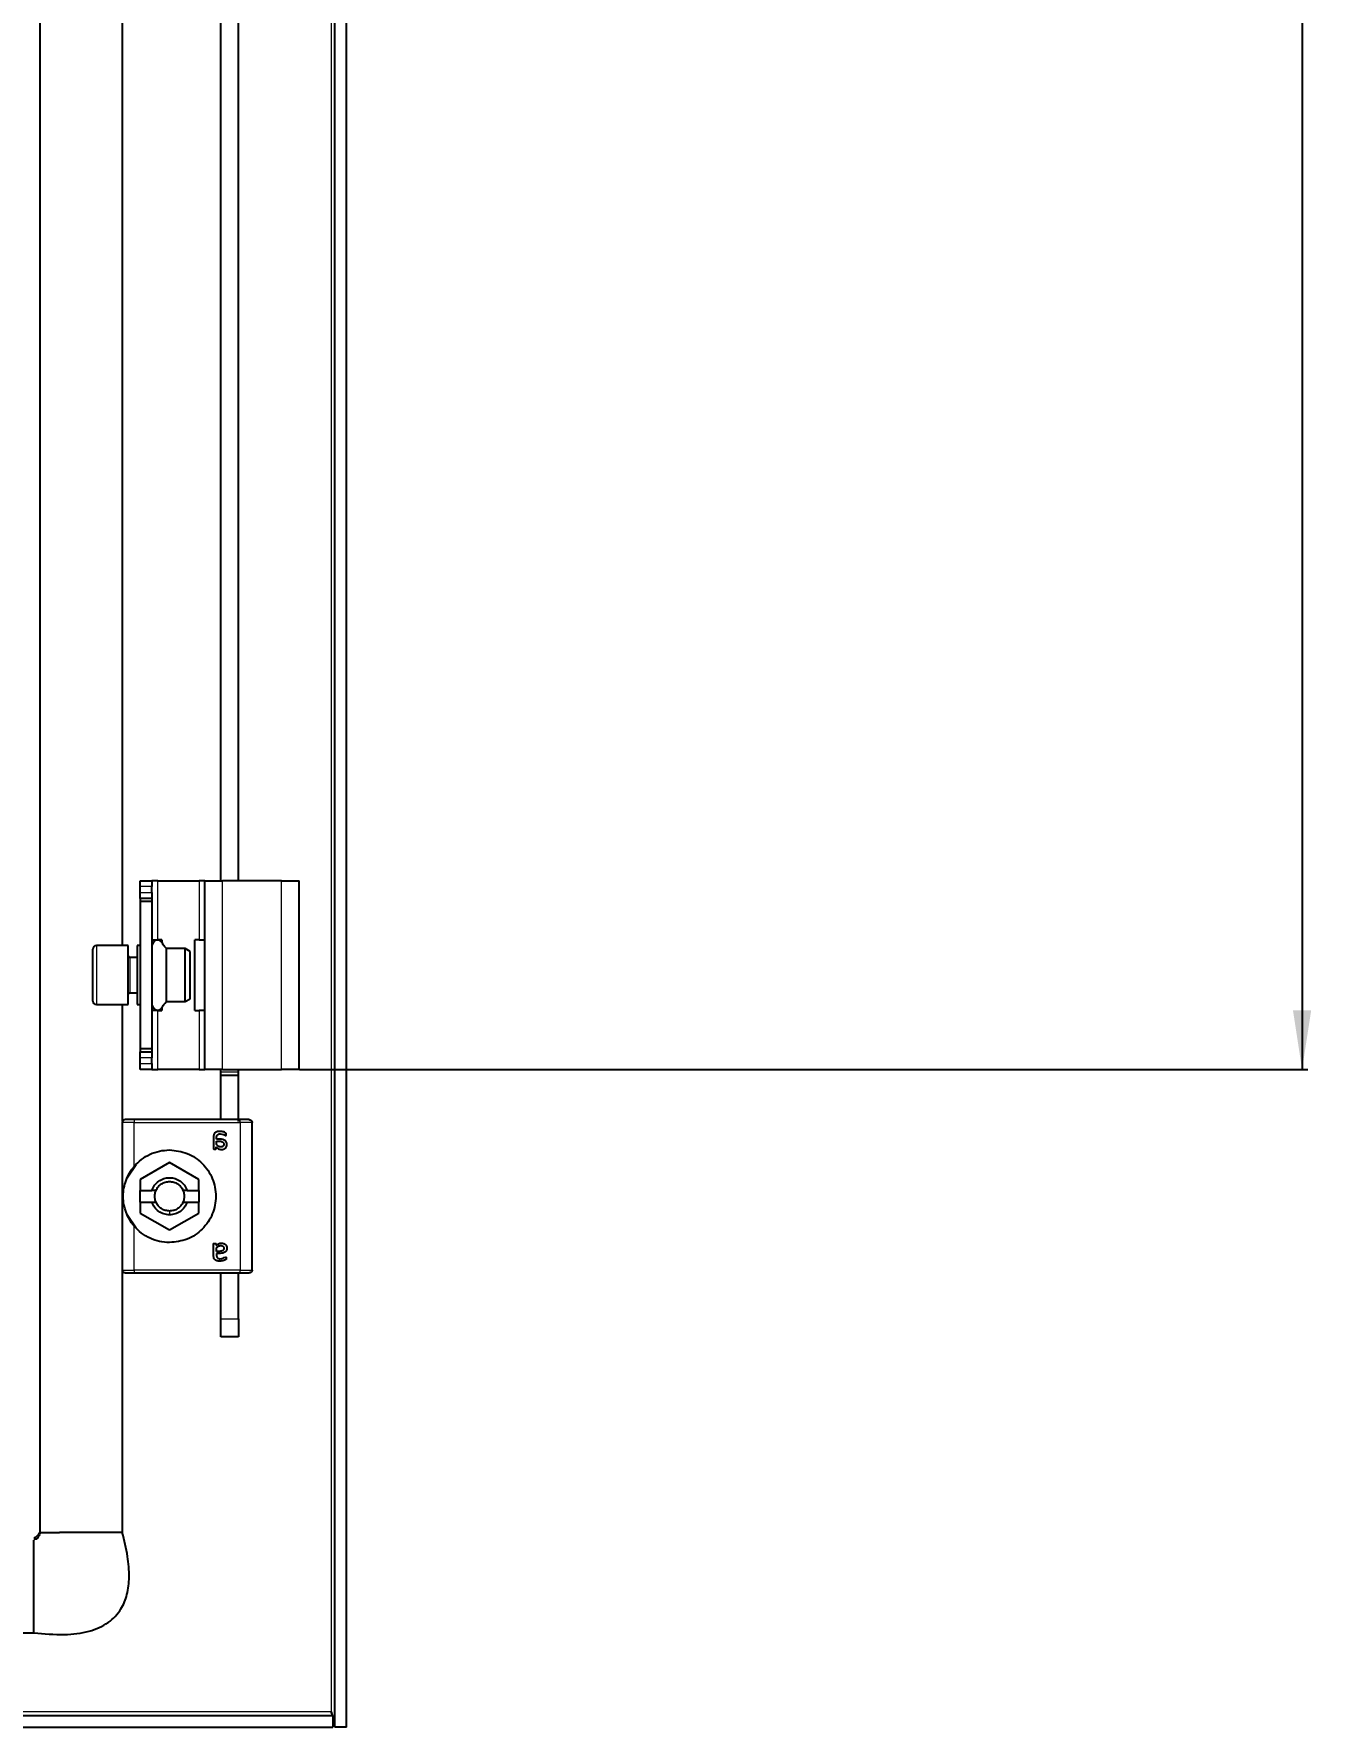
# Model space of a CAD drawing. Header units: millimetres. Extents: x -760 to 1814, y -649 to 978.
# Drawn here: x 1597.2 to 1813.8, y -383.1 to -96 of the extents above; entities that cross this region are included whole.
import ezdxf

# ---------------------------------------------------------------- set-up
doc = ezdxf.new("R2010")
doc.units = ezdxf.units.MM
doc.layers.add('FORMAT', color=7, linetype='Continuous')
doc.styles.add('SLDTEXTSTYLE0', font='TXT', dxfattribs={"width": 0.75})
doc.dimstyles.new('SLDDIMSTYLE0', dxfattribs={"dimtxt": 20, "dimasz": 10, "dimexe": 0, "dimexo": 0.0625, "dimgap": 5, "dimtad": 2, "dimdec": 1, "dimrnd": 1e-09, "dimzin": 12, "dimdsep": 46, "dimtxsty": 'SLDTEXTSTYLE0', "dimsah": 1, "dimcen": 0.09, "dimadec": 0, "dimazin": 3, "dimtfac": 1, "dimtofl": 0, "dimtmove": 0, "dimatfit": 3, "dimfxl": 0, "dimfrac": 2, "dimtolj": 1, "dimtzin": 12, "dimarcsym": 0})

# ---------------------------------------------------------------- blocks, each defined once
blk = doc.blocks.new('_D_8')
at = {"layer": 'FORMAT'}
for p, q in [((1642.23, 660.42), (1813.23, 660.42)), ((1812.23, 660.42), (1812.23, -271.58)), ((1642.23, -271.58), (1813.23, -271.58))]:
    blk.add_line(p, q, dxfattribs=at)
for points in [[(1812.23, 660.42), (1810.69, 650.42), (1813.77, 650.42)], [(1812.23, -271.58), (1813.77, -261.58), (1810.69, -261.58)]]:
    blk.add_solid(points, dxfattribs=at)
at = {"layer": 'FORMAT', "insert": (1786.45, 172.26), "char_height": 20, "attachment_point": 1, "rotation": 90, "style": 'SLDTEXTSTYLE0'}
blk.add_mtext('932', dxfattribs=at)

msp = doc.modelspace()

# ---------------------------------------------------------------- linework, layer by layer
at = {"color": 7, "linetype": 'Continuous', "lineweight": 25}
for p, q in [((1648.22, -383.08), (1648.22, 771.92)), ((1650.22, -383.08), (1650.22, 771.92)), ((1598.22, 738.92), (1598.22, -350.08)), ((1612.22, -55.75), (1612.22, -250.58)), ((1628.92, -239.58), (1628.92, -56.08)), ((1631.92, -239.58), (1631.92, -56.08)), ((1615.22, -239.58), (1617.22, -239.58)), ((1615.22, -240.58), (1615.22, -239.58)), ((1615.22, -241.58), (1615.22, -240.58)), ((1617.22, -239.58), (1617.22, -240.58)), ((1618.22, -239.58), (1617.22, -239.58)), ((1617.22, -241.58), (1617.22, -240.58)), ((1618.22, -239.58), (1625.22, -239.58)), ((1626.22, -239.58), (1625.22, -239.58)), ((1626.22, -239.58), (1629.22, -239.58)), ((1626.22, -271.58), (1626.22, -239.58)), ((1639.22, -239.58), (1629.22, -239.58)), ((1639.22, -239.58), (1642.22, -239.58)), ((1642.22, -271.58), (1642.22, -239.58)), ((1615.22, -242.58), (1615.22, -241.58)), ((1617.22, -242.58), (1615.22, -242.58)), ((1615.22, -242.58), (1615.22, -243.08)), ((1617.22, -243.08), (1615.22, -243.08)), ((1615.22, -243.08), (1615.22, -268.08)), ((1617.22, -241.58), (1617.22, -242.58)), ((1617.22, -242.58), (1617.22, -243.08)), ((1617.22, -243.08), (1617.22, -268.08)), ((1617.22, -249.58), (1618.22, -249.58)), ((1618.92, -249.58), (1618.22, -249.58)), ((1618.92, -249.58), (1618.92, -250.03)), ((1624.52, -261.58), (1624.52, -249.58)), ((1625.22, -249.58), (1624.52, -249.58)), ((1625.22, -249.58), (1626.22, -249.58)), ((1607.22, -257.83), (1607.22, -251.18)), ((1613.22, -250.58), (1607.82, -250.58)), ((1613.22, -258.14), (1613.22, -250.58)), ((1614.72, -252.58), (1613.47, -252.58)), ((1615.22, -250.58), (1614.72, -250.58)), ((1614.72, -250.58), (1614.72, -251.79)), ((1614.72, -251.79), (1614.72, -260.58)), ((1622.86, -251.08), (1619.72, -251.08)), ((1619.72, -260.08), (1619.72, -251.08)), ((1623.72, -251.58), (1622.86, -251.08)), ((1622.86, -260.08), (1622.86, -251.08)), ((1623.72, -259.58), (1623.72, -251.58)), ((1607.22, -259.98), (1607.22, -257.83)), ((1613.22, -260.58), (1613.22, -258.14)), ((1607.82, -260.58), (1613.22, -260.58)), ((1612.22, -260.58), (1612.22, -280.4)), ((1613.47, -258.58), (1614.72, -258.58)), ((1614.72, -260.58), (1615.22, -260.58)), ((1618.92, -261.13), (1618.92, -261.58)), ((1619.72, -260.08), (1622.86, -260.08)), ((1622.86, -260.08), (1623.72, -259.58)), ((1618.22, -261.58), (1617.22, -261.58)), ((1618.22, -261.58), (1618.92, -261.58)), ((1624.52, -261.58), (1625.22, -261.58)), ((1626.22, -261.58), (1625.22, -261.58)), ((1617.22, -268.08), (1615.22, -268.08)), ((1615.22, -268.08), (1615.22, -268.58)), ((1615.22, -269.58), (1615.22, -268.58)), ((1615.22, -268.58), (1617.22, -268.58)), ((1615.22, -270.58), (1615.22, -269.58)), ((1617.22, -268.08), (1617.22, -268.58)), ((1617.22, -268.58), (1617.22, -269.58)), ((1617.22, -270.58), (1617.22, -269.58)), ((1615.22, -271.58), (1615.22, -270.58)), ((1617.22, -271.58), (1615.22, -271.58)), ((1617.22, -270.58), (1617.22, -271.58)), ((1617.22, -271.58), (1618.22, -271.58)), ((1625.22, -271.58), (1618.22, -271.58)), ((1625.22, -271.58), (1626.22, -271.58)), ((1629.22, -271.58), (1626.22, -271.58)), ((1628.92, -272.04), (1628.92, -271.58)), ((1628.92, -272.54), (1628.92, -272.04)), ((1628.92, -272.54), (1631.92, -272.54)), ((1628.92, -280.08), (1628.92, -272.54)), ((1629.22, -271.58), (1639.22, -271.58)), ((1631.92, -272.04), (1631.92, -271.58)), ((1631.92, -272.54), (1631.92, -272.04)), ((1631.92, -280.38), (1631.92, -272.54)), ((1642.22, -271.58), (1639.22, -271.58)), ((1612.22, -280.58), (1612.22, -305.58)), ((1632.22, -280.08), (1614.22, -280.08)), ((1632.82, -280.08), (1632.57, -280.08)), ((1634.22, -305.58), (1634.22, -280.58)), ((1627.66, -283.12), (1627.66, -284.99)), ((1628.19, -283.37), (1628.19, -283.15)), ((1628.57, -283.37), (1628.19, -283.37)), ((1628.19, -283.73), (1628.62, -283.73)), ((1628.19, -284.31), (1628.19, -283.73)), ((1628.12, -284.99), (1628.12, -284.71)), ((1613.05, -289.95), (1614.56, -287.69)), ((1620.22, -287.36), (1615.27, -290.22)), ((1625.17, -290.22), (1620.22, -287.36)), ((1615.27, -290.22), (1615.27, -292.08)), ((1615.27, -292.08), (1617.24, -292.08)), ((1615.27, -294.08), (1615.27, -292.08)), ((1617.93, -292.08), (1617.24, -292.08)), ((1623.21, -292.08), (1622.51, -292.08)), ((1623.21, -292.08), (1625.17, -292.08)), ((1625.17, -292.08), (1625.17, -290.22)), ((1625.17, -292.08), (1625.17, -294.08)), ((1615.27, -294.08), (1615.27, -295.94)), ((1615.27, -294.08), (1617.24, -294.08)), ((1617.24, -294.08), (1617.93, -294.08)), ((1622.51, -294.08), (1623.21, -294.08)), ((1623.21, -294.08), (1625.17, -294.08)), ((1625.17, -295.94), (1625.17, -294.08)), ((1614.56, -298.46), (1613.05, -296.2)), ((1615.27, -295.94), (1620.22, -298.79)), ((1620.22, -298.79), (1625.17, -295.94)), ((1627.66, -303.04), (1627.66, -301.17)), ((1628.12, -301.17), (1628.12, -301.45)), ((1628.19, -302.43), (1628.19, -301.84)), ((1628.62, -302.43), (1628.19, -302.43)), ((1628.57, -302.78), (1628.19, -302.78)), ((1628.19, -302.78), (1628.19, -303)), ((1612.22, -305.75), (1612.22, -350.08)), ((1614.22, -306.08), (1632.22, -306.08)), ((1628.92, -313.88), (1628.92, -306.08)), ((1631.92, -313.88), (1631.92, -306.08)), ((1632.57, -306.08), (1632.82, -306.08)), ((1628.92, -316.88), (1628.92, -313.88)), ((1631.92, -313.88), (1631.92, -316.88)), ((1631.92, -316.88), (1628.92, -316.88)), ((1601.65, -350.08), (1601.59, -350.08)), ((1608.79, -350.08), (1601.65, -350.08)), ((1608.94, -350.08), (1608.79, -350.08)), ((1611.25, -350.08), (1608.94, -350.08)), ((1612.22, -350.08), (1611.25, -350.08)), ((1597.22, -367.08), (1597.22, -351.4)), ((909.22, -367.08), (1597.22, -367.08)), ((858.52, -381.08), (1647.92, -381.08)), ((1647.62, -380.48), (1647.82, -381.08)), ((1647.92, -381.08), (1647.92, -383.08)), ((858.52, -383.08), (1647.92, -383.08)), ((1650.22, -383.08), (1648.22, -383.08))]:
    msp.add_line(p, q, dxfattribs=at)
at = {"color": 8, "linetype": 'Continuous', "lineweight": 18}
for p, q in [((1647.62, 769.32), (1647.62, -380.48)), ((1617.22, -240.58), (1615.22, -240.58)), ((1618.22, -249.58), (1618.22, -239.58)), ((1625.22, -239.58), (1625.22, -249.58)), ((1629.22, -271.58), (1629.22, -239.58)), ((1639.22, -271.58), (1639.22, -239.58)), ((1615.22, -241.58), (1617.22, -241.58)), ((1607.82, -250.58), (1607.82, -258.14)), ((1613.47, -252.58), (1613.47, -258.58)), ((1607.82, -258.14), (1607.82, -260.58)), ((1618.22, -271.58), (1618.22, -261.58)), ((1625.22, -261.58), (1625.22, -271.58)), ((1617.22, -269.58), (1615.22, -269.58)), ((1615.22, -270.58), (1617.22, -270.58)), ((1631.92, -272.04), (1628.92, -272.04)), ((1614.22, -288.02), (1614.22, -280.58)), ((1614.22, -280.58), (1632.22, -280.58)), ((1632.22, -280.58), (1632.22, -305.58)), ((1620.22, -295.58), (1620.22, -296.23)), ((1614.22, -305.58), (1614.22, -298.14)), ((1632.22, -305.58), (1614.22, -305.58)), ((1628.92, -313.88), (1631.92, -313.88)), ((1647.62, -380.48), (1552.27, -380.48))]:
    msp.add_line(p, q, dxfattribs=at)
at = {"color": 7, "linetype": 'Continuous', "lineweight": 25}
for centre, radius, start, end in [((1607.82, -251.18), 0.6, 90, 180), ((1613.47, -252.33), 0.25, 180, 270), ((1607.82, -259.98), 0.6, 180, 270), ((1613.47, -258.83), 0.25, 90, 180)]:
    msp.add_arc(centre, radius, start, end, dxfattribs=at)
for points, knots in [([(1619.72, -251.08), (1619.55, -250.92), (1619.2, -250.62), (1619.01, -250.05), (1618.64, -249.74), (1618.31, -249.61), (1617.94, -249.65), (1617.6, -249.84), (1617.35, -250.2), (1617.26, -250.5), (1617.22, -250.65)], [0, 0, 0, 0, 0.185676, 0.371025, 0.466937, 0.562172, 0.656347, 0.751553, 0.873842, 1, 1, 1, 1]), ([(1617.22, -260.51), (1617.26, -260.66), (1617.35, -260.96), (1617.6, -261.32), (1617.94, -261.51), (1618.31, -261.54), (1618.64, -261.41), (1619.01, -261.11), (1619.2, -260.54), (1619.55, -260.23), (1619.72, -260.08)], [0, 0, 0, 0, 0.126158, 0.248447, 0.343653, 0.437828, 0.533063, 0.628975, 0.814324, 1, 1, 1, 1]), ([(1628.78, -282.08), (1628.63, -282.08), (1628.4, -282.09), (1628.12, -282.19), (1627.94, -282.31), (1627.8, -282.48), (1627.68, -282.75), (1627.67, -282.97), (1627.66, -283.12)], [0, 0, 0, 0, 0.250089, 0.382495, 0.500259, 0.622163, 0.750133, 1, 1, 1, 1]), ([(1628.19, -283.15), (1628.2, -283.06), (1628.2, -282.93), (1628.26, -282.76), (1628.34, -282.65), (1628.44, -282.57), (1628.57, -282.52), (1628.7, -282.49), (1628.79, -282.49), (1628.83, -282.49)], [0, 0, 0, 0, 0.250023, 0.382539, 0.499802, 0.620838, 0.749652, 0.874777, 1, 1, 1, 1]), ([(1629.96, -284.29), (1629.95, -284.21), (1629.94, -284.06), (1629.85, -283.84), (1629.69, -283.66), (1629.43, -283.49), (1629.04, -283.39), (1628.73, -283.38), (1628.57, -283.37)], [0, 0, 0, 0, 0.125049, 0.249886, 0.370856, 0.49982, 0.749609, 1, 1, 1, 1]), ([(1628.62, -283.73), (1628.72, -283.73), (1628.91, -283.74), (1629.13, -283.8), (1629.28, -283.89), (1629.37, -283.99), (1629.42, -284.12), (1629.43, -284.21), (1629.43, -284.25)], [0, 0, 0, 0, 0.279652, 0.500248, 0.629485, 0.750186, 0.875763, 1, 1, 1, 1]), ([(1629.84, -282.57), (1629.84, -282.52), (1629.84, -282.44), (1629.77, -282.35), (1629.64, -282.26), (1629.31, -282.13), (1628.99, -282.1), (1628.78, -282.08)], [0, 0, 0, 0, 0.1246927, 0.1871822, 0.2497734, 0.5000394, 1, 1, 1, 1]), ([(1628.83, -282.49), (1628.99, -282.51), (1629.23, -282.54), (1629.49, -282.66), (1629.61, -282.73), (1629.68, -282.77), (1629.72, -282.78), (1629.74, -282.78)], [0, 0, 0, 0, 0.4987, 0.749508, 0.874949, 0.946783, 1, 1, 1, 1]), ([(1629.74, -282.78), (1629.75, -282.78), (1629.77, -282.78), (1629.78, -282.77), (1629.8, -282.76), (1629.82, -282.73), (1629.83, -282.69), (1629.84, -282.65), (1629.84, -282.61), (1629.84, -282.59), (1629.84, -282.57)], [0, 0, 0, 0, 0.128825, 0.180169, 0.243397, 0.36986, 0.499864, 0.749649, 0.843476, 1, 1, 1, 1]), ([(1627.66, -284.99), (1627.67, -285), (1627.67, -285.01), (1627.68, -285.03), (1627.71, -285.06), (1627.78, -285.08), (1627.85, -285.08), (1627.89, -285.08)], [0, 0, 0, 0, 0.124881, 0.183376, 0.250934, 0.500336, 1, 1, 1, 1]), ([(1627.89, -285.08), (1627.94, -285.08), (1628.01, -285.08), (1628.08, -285.06), (1628.11, -285.03), (1628.12, -285.01), (1628.12, -285), (1628.12, -284.99)], [0, 0, 0, 0, 0.499718, 0.749437, 0.810587, 0.875078, 1, 1, 1, 1]), ([(1628.12, -284.71), (1628.25, -284.82), (1628.43, -284.99), (1628.71, -285.1), (1628.87, -285.13), (1628.96, -285.14), (1629, -285.14)], [0, 0, 0, 0, 0.499113, 0.749325, 0.874665, 1, 1, 1, 1]), ([(1628.92, -284.73), (1628.84, -284.72), (1628.7, -284.71), (1628.44, -284.57), (1628.29, -284.42), (1628.19, -284.31)], [0, 0, 0, 0, 0.249939, 0.499864, 1, 1, 1, 1]), ([(1629.43, -284.25), (1629.42, -284.32), (1629.42, -284.42), (1629.35, -284.54), (1629.29, -284.61), (1629.2, -284.67), (1629.11, -284.7), (1629.01, -284.72), (1628.95, -284.72), (1628.92, -284.73)], [0, 0, 0, 0, 0.2491681, 0.3736348, 0.4993903, 0.6193944, 0.7496557, 0.8747703, 1, 1, 1, 1]), ([(1629, -285.14), (1629.12, -285.13), (1629.3, -285.12), (1629.53, -285.03), (1629.68, -284.94), (1629.81, -284.81), (1629.93, -284.6), (1629.95, -284.41), (1629.96, -284.29)], [0, 0, 0, 0, 0.25007, 0.379181, 0.500499, 0.62417, 0.750842, 1, 1, 1, 1]), ([(1614.22, -298.14), (1613.94, -297.76), (1613.37, -297.01), (1612.81, -295.76), (1612.46, -294.48), (1612.33, -293.08), (1612.46, -291.67), (1612.81, -290.39), (1613.37, -289.15), (1613.94, -288.39), (1614.22, -288.02)], [0, 0, 0, 0, 0.125762, 0.25037, 0.375307, 0.500139, 0.62481, 0.749763, 0.874888, 1, 1, 1, 1]), ([(1627.66, -301.17), (1627.67, -301.16), (1627.67, -301.14), (1627.68, -301.12), (1627.71, -301.1), (1627.78, -301.08), (1627.85, -301.08), (1627.89, -301.08)], [0, 0, 0, 0, 0.124884, 0.186377, 0.250914, 0.500322, 1, 1, 1, 1]), ([(1627.89, -301.08), (1627.94, -301.08), (1628, -301.08), (1628.07, -301.1), (1628.09, -301.11), (1628.11, -301.12), (1628.12, -301.14), (1628.12, -301.16), (1628.12, -301.17)], [0, 0, 0, 0, 0.4991618, 0.6442419, 0.7496985, 0.8136051, 0.8752168, 1, 1, 1, 1]), ([(1628.12, -301.45), (1628.25, -301.34), (1628.43, -301.17), (1628.75, -301.04), (1628.92, -301.03), (1629, -301.02)], [0, 0, 0, 0, 0.499364, 0.749701, 1, 1, 1, 1]), ([(1629, -301.02), (1629.12, -301.03), (1629.3, -301.04), (1629.53, -301.12), (1629.68, -301.22), (1629.81, -301.35), (1629.93, -301.56), (1629.95, -301.74), (1629.96, -301.86)], [0, 0, 0, 0, 0.25007, 0.379559, 0.500499, 0.624556, 0.750843, 1, 1, 1, 1]), ([(1628.78, -304.08), (1628.7, -304.08), (1628.56, -304.07), (1628.33, -304.04), (1628.12, -303.97), (1627.94, -303.85), (1627.8, -303.68), (1627.68, -303.41), (1627.67, -303.18), (1627.66, -303.04)], [0, 0, 0, 0, 0.125255, 0.250437, 0.383066, 0.500493, 0.622629, 0.75025, 1, 1, 1, 1]), ([(1628.19, -301.84), (1628.29, -301.74), (1628.44, -301.58), (1628.67, -301.47), (1628.81, -301.44), (1628.88, -301.43), (1628.92, -301.43)], [0, 0, 0, 0, 0.499765, 0.749504, 0.874771, 1, 1, 1, 1]), ([(1628.19, -303), (1628.19, -303.05), (1628.2, -303.14), (1628.22, -303.27), (1628.26, -303.4), (1628.34, -303.51), (1628.44, -303.59), (1628.61, -303.66), (1628.74, -303.66), (1628.83, -303.67)], [0, 0, 0, 0, 0.125295, 0.250514, 0.383518, 0.50035, 0.621938, 0.750243, 1, 1, 1, 1]), ([(1629.96, -301.86), (1629.96, -301.9), (1629.96, -301.98), (1629.93, -302.13), (1629.85, -302.32), (1629.69, -302.49), (1629.43, -302.66), (1629.04, -302.77), (1628.73, -302.78), (1628.57, -302.78)], [0, 0, 0, 0, 0.062637, 0.125278, 0.250072, 0.374841, 0.499994, 0.749696, 1, 1, 1, 1]), ([(1629.43, -301.9), (1629.43, -301.95), (1629.42, -302.04), (1629.37, -302.16), (1629.28, -302.27), (1629.13, -302.36), (1628.91, -302.42), (1628.72, -302.43), (1628.62, -302.43)], [0, 0, 0, 0, 0.124446, 0.249795, 0.37, 0.499734, 0.719932, 1, 1, 1, 1]), ([(1629.84, -303.58), (1629.84, -303.61), (1629.84, -303.66), (1629.83, -303.74), (1629.77, -303.81), (1629.64, -303.9), (1629.31, -304.03), (1628.99, -304.06), (1628.78, -304.08)], [0, 0, 0, 0, 0.062686, 0.125173, 0.187628, 0.250185, 0.500314, 1, 1, 1, 1]), ([(1628.83, -303.67), (1629, -303.65), (1629.3, -303.63), (1629.57, -303.41), (1629.72, -303.38), (1629.74, -303.37)], [0, 0, 0, 0, 0.498852, 0.946609, 1, 1, 1, 1]), ([(1628.92, -301.43), (1628.98, -301.44), (1629.08, -301.44), (1629.2, -301.49), (1629.29, -301.55), (1629.35, -301.62), (1629.4, -301.71), (1629.43, -301.8), (1629.43, -301.87), (1629.43, -301.9)], [0, 0, 0, 0, 0.249623, 0.37714, 0.499734, 0.62273, 0.749812, 0.874876, 1, 1, 1, 1]), ([(1629.74, -303.37), (1629.75, -303.37), (1629.77, -303.38), (1629.78, -303.39), (1629.8, -303.4), (1629.82, -303.42), (1629.84, -303.48), (1629.84, -303.54), (1629.84, -303.58)], [0, 0, 0, 0, 0.13107, 0.182437, 0.243796, 0.371388, 0.500442, 1, 1, 1, 1]), ([(1598.26, -350.08), (1598.24, -350.21), (1598.22, -350.46), (1598.08, -350.66), (1597.96, -350.75), (1597.91, -350.85), (1597.9, -350.92), (1597.88, -350.98), (1597.86, -351.02), (1597.84, -351.05), (1597.81, -351.1), (1597.76, -351.15), (1597.64, -351.21), (1597.45, -351.25), (1597.3, -351.24), (1597.22, -351.24)], [0, 0, 0, 0, 0.233411, 0.418546, 0.549351, 0.595026, 0.631329, 0.647111, 0.661994, 0.676639, 0.691742, 0.725563, 0.766794, 0.872627, 1, 1, 1, 1]), ([(1597.22, -367.08), (1598.95, -367.25), (1602.09, -367.55), (1606.42, -367.03), (1609.85, -365.61), (1612.06, -363.29), (1613.15, -360.52), (1613.47, -357.48), (1613.17, -353.91), (1612.56, -351.43), (1612.22, -350.08)], [0, 0, 0, 0, 0.176713, 0.320911, 0.440308, 0.54837, 0.6374, 0.738878, 0.858543, 1, 1, 1, 1]), ([(1598.22, -350.08), (1598.07, -350.3), (1597.81, -350.71), (1597.4, -350.96), (1597.22, -351.08)], [0, 0, 0, 0, 0.5615605, 1, 1, 1, 1]), ([(1598.33, -350.08), (1598.36, -350.08), (1598.45, -350.08), (1598.91, -350.08), (1599.2, -350.08)], [0, 0, 0, 0, 0.356727, 1, 1, 1, 1]), ([(1647.92, -381.08), (1647.87, -381.08), (1647.82, -381.01), (1647.72, -380.79), (1647.67, -380.64), (1647.62, -380.48)], [0, 0, 0, 0, 0.5, 0.5, 1, 1, 1, 1]), ([(1647.92, -381.4), (1647.97, -381.52), (1648.16, -382.08), (1648.2, -382.64), (1648.22, -383.08)], [0, 0, 0, 0, 0.226541, 1, 1, 1, 1])]:
    msp.add_open_spline(points, degree=3, knots=knots, dxfattribs=at)
for points in [[(1612.72, -280.08), (1612.66, -280.09), (1612.53, -280.1), (1612.36, -280.22), (1612.25, -280.38), (1612.23, -280.51), (1612.22, -280.58)], [(1614.22, -280.08), (1614.03, -280.08), (1613.63, -280.08), (1613.14, -280.08), (1612.79, -280.08), (1612.75, -280.08), (1612.72, -280.08)], [(1633.72, -280.08), (1633.7, -280.08), (1633.66, -280.08), (1633.31, -280.08), (1632.81, -280.08), (1632.42, -280.08), (1632.22, -280.08)], [(1633.72, -280.08), (1633.79, -280.09), (1633.92, -280.1), (1634.09, -280.22), (1634.2, -280.38), (1634.22, -280.51), (1634.22, -280.58)], [(1614.22, -288.02), (1614.62, -287.6), (1615.41, -286.78), (1616.89, -285.91), (1618.51, -285.34), (1619.65, -285.26), (1620.22, -285.23)], [(1620.22, -285.23), (1621.25, -285.35), (1623.31, -285.58), (1625.92, -287.4), (1627.66, -289.99), (1628.28, -293.08), (1627.66, -296.16), (1625.92, -298.76), (1623.31, -300.57), (1621.25, -300.81), (1620.22, -300.93)], [(1617.24, -292.08), (1617.37, -291.78), (1617.63, -291.17), (1618.36, -290.48), (1619.24, -290.03), (1620.22, -289.88), (1621.21, -290.03), (1622.09, -290.48), (1622.81, -291.17), (1623.08, -291.78), (1623.21, -292.08)], [(1617.93, -294.08), (1617.87, -293.92), (1617.75, -293.59), (1617.71, -293.08), (1617.75, -292.56), (1617.87, -292.24), (1617.93, -292.08)], [(1617.93, -292.08), (1618.05, -291.86), (1618.28, -291.44), (1618.84, -290.96), (1619.5, -290.64), (1619.98, -290.6), (1620.22, -290.58)], [(1620.22, -290.58), (1620.46, -290.6), (1620.95, -290.64), (1621.61, -290.96), (1622.17, -291.44), (1622.4, -291.86), (1622.51, -292.08)], [(1622.51, -292.08), (1622.57, -292.24), (1622.69, -292.56), (1622.74, -293.08), (1622.69, -293.59), (1622.57, -293.92), (1622.51, -294.08)], [(1620.22, -296.23), (1619.9, -296.2), (1619.24, -296.14), (1618.36, -295.67), (1617.63, -294.98), (1617.37, -294.38), (1617.24, -294.08)], [(1620.22, -295.58), (1619.98, -295.56), (1619.5, -295.52), (1618.84, -295.2), (1618.28, -294.72), (1618.05, -294.29), (1617.93, -294.08)], [(1623.21, -294.08), (1623.08, -294.38), (1622.81, -294.98), (1622.09, -295.67), (1621.21, -296.14), (1620.55, -296.2), (1620.22, -296.23)], [(1622.51, -294.08), (1622.4, -294.29), (1622.17, -294.72), (1621.61, -295.2), (1620.95, -295.52), (1620.46, -295.56), (1620.22, -295.58)], [(1620.22, -300.93), (1619.65, -300.89), (1618.51, -300.82), (1616.89, -300.25), (1615.41, -299.38), (1614.62, -298.55), (1614.22, -298.14)], [(1612.72, -306.08), (1612.66, -306.07), (1612.53, -306.06), (1612.36, -305.94), (1612.25, -305.77), (1612.23, -305.64), (1612.22, -305.58)], [(1612.72, -306.08), (1612.75, -306.08), (1612.79, -306.08), (1613.14, -306.08), (1613.63, -306.08), (1614.03, -306.08), (1614.22, -306.08)], [(1632.22, -306.08), (1632.42, -306.08), (1632.81, -306.08), (1633.31, -306.08), (1633.66, -306.08), (1633.7, -306.08), (1633.72, -306.08)], [(1634.22, -305.58), (1634.22, -305.64), (1634.2, -305.77), (1634.09, -305.94), (1633.92, -306.06), (1633.79, -306.07), (1633.72, -306.08)], [(1599.2, -350.08), (1599.53, -350.08), (1600.17, -350.08), (1601.12, -350.08), (1601.59, -350.08)]]:
    msp.add_open_spline(points, degree=3, dxfattribs=at)
at = {"color": 8, "linetype": 'Continuous', "lineweight": 18}
for points in [[(1614.22, -280.58), (1613.96, -280.58), (1613.44, -280.58), (1612.78, -280.58), (1612.31, -280.58), (1612.25, -280.58), (1612.22, -280.58)], [(1614.22, -280.08), (1614.22, -280.09), (1614.22, -280.1), (1614.22, -280.22), (1614.22, -280.38), (1614.22, -280.51), (1614.22, -280.58)], [(1632.22, -280.58), (1632.22, -280.51), (1632.22, -280.38), (1632.22, -280.22), (1632.22, -280.1), (1632.22, -280.09), (1632.22, -280.08)], [(1634.22, -280.58), (1634.19, -280.58), (1634.13, -280.58), (1633.67, -280.58), (1633.01, -280.58), (1632.49, -280.58), (1632.22, -280.58)], [(1612.22, -305.58), (1612.25, -305.58), (1612.31, -305.58), (1612.78, -305.58), (1613.44, -305.58), (1613.96, -305.58), (1614.22, -305.58)], [(1614.22, -305.58), (1614.22, -305.64), (1614.22, -305.77), (1614.22, -305.94), (1614.22, -306.06), (1614.22, -306.07), (1614.22, -306.08)], [(1632.22, -306.08), (1632.22, -306.07), (1632.22, -306.06), (1632.22, -305.94), (1632.22, -305.77), (1632.22, -305.64), (1632.22, -305.58)], [(1632.22, -305.58), (1632.49, -305.58), (1633.01, -305.58), (1633.67, -305.58), (1634.13, -305.58), (1634.19, -305.58), (1634.22, -305.58)]]:
    msp.add_open_spline(points, degree=3, dxfattribs=at)

# ---------------------------------------------------------------- dimensions: what is measured, and where the dimension line sits
at = {"layer": 'FORMAT'}
dim = msp.add_linear_dim(base=(1812.23, -271.58), p1=(1642.22, 660.42), p2=(1642.22, -271.58), angle=90, dimstyle='SLDDIMSTYLE0', dxfattribs=at)
dim.commit()
dim.dimension.update_dxf_attribs({"geometry": '_D_8', "text_midpoint": (1812.23, 194.42), "dimtype": 160})

doc.saveas('drawing.dxf')
